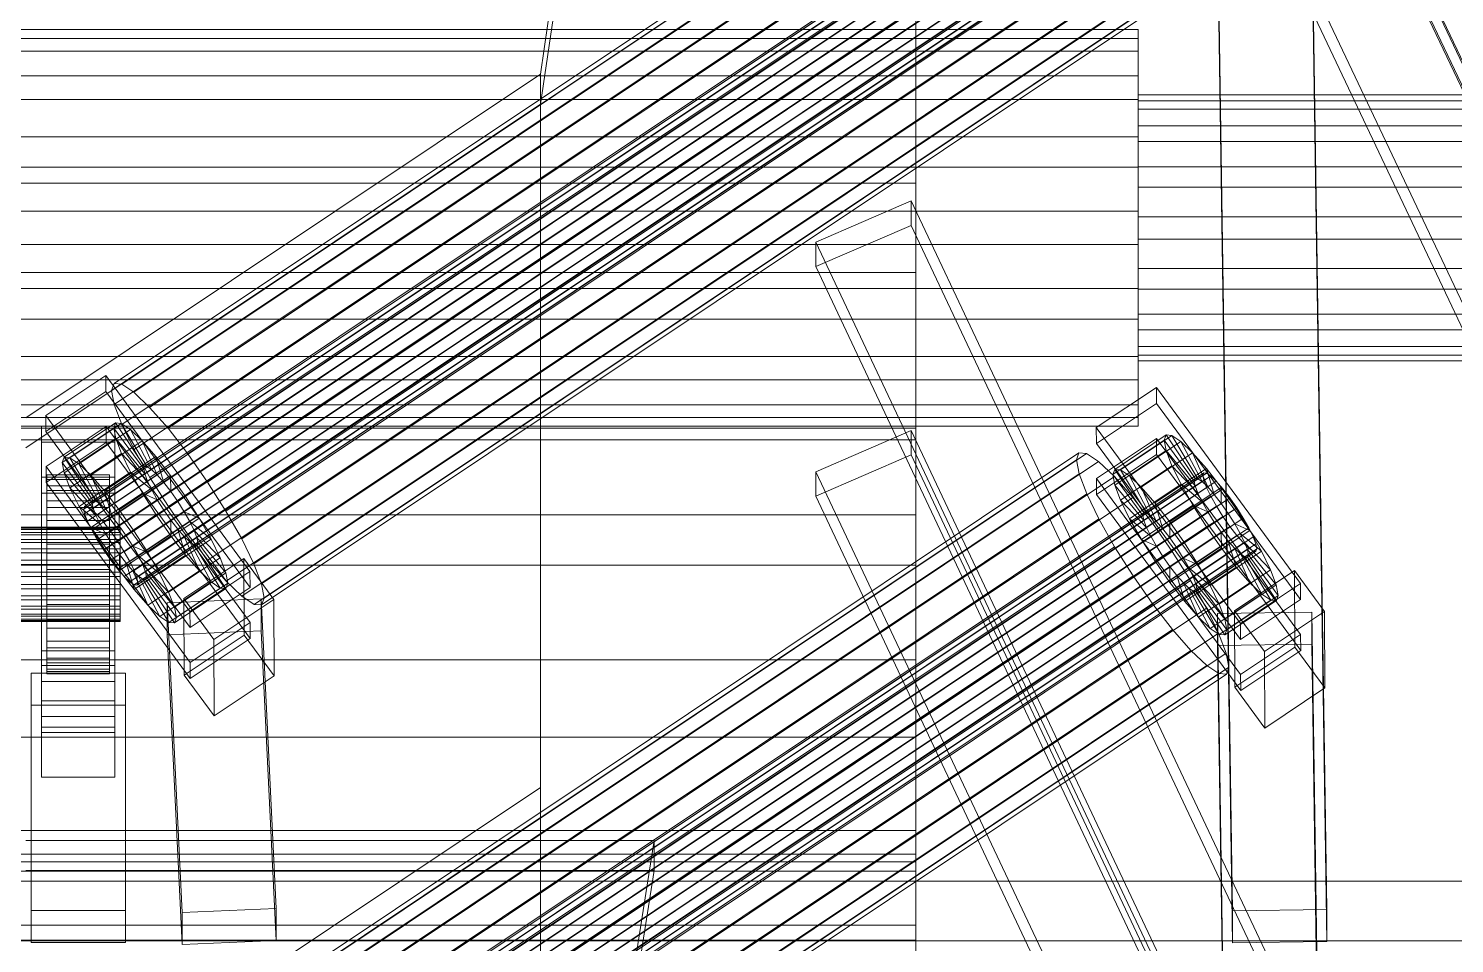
# Model space of a CAD drawing. Header units: millimetres. Extents: x -1970 to 34302, y -65268 to 6837.
# Drawn here: x 130.5 to 402.9, y -32646.6 to -32471.9 of the extents above; entities that cross this region are included whole.
import ezdxf

# ---------------------------------------------------------------- set-up
doc = ezdxf.new("R2010")
doc.units = ezdxf.units.MM
doc.layers.add('frontal_C01', color=7, linetype='Continuous', lineweight=0)
doc.layers.add('frontal_C02', color=7, linetype='Continuous', lineweight=0)

msp = doc.modelspace()

# ---------------------------------------------------------------- linework, layer by layer
at = {"layer": 'frontal_C01'}
for p, q in [((420.886, -32513.357), (280.886, -32218.066)), ((420.886, -32518.227), (280.886, -32222.936)), ((299.114, -32255.881), (439.114, -32551.172)), ((439.114, -32556.042), (299.114, -32260.751)), ((420.886, -32559.014), (280.886, -32263.722)), ((420.886, -32563.884), (280.886, -32268.593)), ((228.298, -32480.607), (250, -32332.673)), ((250, -32338.392), (228.298, -32486.326)), ((146.383, -32541.007), (330.692, -32418.009)), ((146.872, -32539.682), (331.181, -32416.683)), ((148.32, -32539.796), (332.629, -32416.798)), ((150.629, -32541.344), (334.938, -32418.346)), ((141.045, -32563.641), (354.844, -32420.963)), ((141.218, -32563.171), (355.017, -32420.493)), ((141.731, -32563.211), (355.53, -32420.534)), ((142.549, -32563.76), (356.348, -32421.082)), ((146.887, -32543.684), (331.197, -32420.685)), ((153.641, -32544.219), (337.95, -32421.221)), ((141.224, -32564.589), (355.022, -32421.911)), ((141.742, -32565.951), (355.541, -32423.273)), ((143.617, -32564.778), (357.415, -32422.101)), ((144.861, -32566.198), (358.659, -32423.52)), ((142.565, -32567.634), (356.363, -32424.956)), ((359.995, -32425.244), (146.196, -32567.922)), ((148.35, -32547.528), (332.659, -32424.529)), ((157.152, -32548.225), (341.461, -32425.227)), ((143.635, -32569.523), (357.434, -32426.845)), ((144.881, -32571.49), (358.68, -32428.812)), ((147.533, -32569.832), (361.332, -32427.154)), ((148.779, -32571.799), (362.578, -32429.121)), ((150.672, -32552.278), (334.981, -32429.279)), ((146.218, -32573.401), (360.017, -32430.723)), ((149.85, -32573.689), (363.648, -32431.011)), ((345.231, -32430.092), (160.922, -32553.09)), ((147.554, -32575.124), (361.352, -32432.447)), ((148.798, -32576.544), (362.596, -32433.866)), ((149.865, -32577.563), (363.664, -32434.885)), ((150.672, -32575.372), (364.471, -32432.694)), ((151.191, -32576.734), (364.989, -32434.056)), ((153.694, -32557.61), (338.003, -32434.612)), ((150.683, -32578.111), (364.482, -32435.433)), ((151.196, -32578.152), (364.995, -32435.474)), ((151.369, -32577.682), (365.168, -32435.004)), ((164.693, -32558.482), (349.002, -32435.484)), ((157.211, -32563.161), (341.52, -32440.163)), ((168.21, -32564.033), (352.519, -32441.035)), ((160.982, -32568.553), (345.291, -32445.554)), ((171.232, -32569.365), (355.541, -32446.367)), ((360.514, -32640.376), (357.646, -32447.376)), ((375.644, -32447.133), (378.512, -32640.133)), ((164.752, -32573.417), (349.061, -32450.419)), ((173.554, -32574.115), (357.863, -32451.117)), ((360.514, -32646.464), (357.646, -32453.464)), ((378.512, -32646.221), (375.644, -32453.221)), ((168.263, -32577.424), (352.572, -32454.426)), ((175.016, -32577.959), (359.326, -32454.961)), ((300, -32455.157), (300, -32501.4)), ((171.275, -32580.299), (355.584, -32457.301)), ((173.584, -32581.846), (357.893, -32458.848)), ((175.032, -32581.961), (359.341, -32458.963)), ((175.521, -32580.635), (359.83, -32457.637)), ((342.5, -32472.077), (-342.5, -32472.077)), ((300, -32518.488), (300, -32471.662)), ((342.5, -32473.747), (342.5, -32472.077)), ((342.5, -32472.077), (342.5, -32476.171)), ((342.5, -32473.747), (-342.5, -32473.747)), ((342.5, -32480.929), (342.5, -32473.747)), ((342.5, -32476.171), (-342.5, -32476.171)), ((342.5, -32476.171), (342.5, -32485.407)), ((342.5, -32480.929), (-342.5, -32480.929)), ((228.298, -32480.607), (130, -32546.206)), ((228.298, -32616.845), (228.298, -32480.607)), ((228.298, -32480.607), (228.298, -32486.326)), ((342.5, -32492.528), (342.5, -32480.929)), ((342.5, -32485.407), (-342.5, -32485.407)), ((130, -32551.925), (228.298, -32486.326)), ((228.298, -32486.326), (228.298, -32622.564)), ((342.5, -32487.28), (342.5, -32484.533)), ((342.5, -32484.533), (342.5, -32485.654)), ((450.5, -32484.533), (342.5, -32484.533)), ((342.5, -32485.407), (342.5, -32498.378)), ((342.5, -32485.654), (342.5, -32490.474)), ((450.5, -32485.654), (342.5, -32485.654)), ((342.5, -32493.478), (342.5, -32487.28)), ((450.5, -32487.28), (342.5, -32487.28)), ((342.5, -32490.474), (342.5, -32498.257)), ((450.5, -32490.474), (342.5, -32490.474)), ((342.5, -32492.528), (-342.5, -32492.528)), ((342.5, -32506.778), (342.5, -32492.528)), ((342.5, -32502.183), (342.5, -32493.478)), ((450.5, -32493.478), (342.5, -32493.478)), ((-342.5, -32498.378), (342.5, -32498.378)), ((342.5, -32498.257), (342.5, -32507.82)), ((450.5, -32498.257), (342.5, -32498.257)), ((342.5, -32498.378), (342.5, -32513.11)), ((300, -32501.4), (-300, -32501.4)), ((300, -32501.4), (300, -32548.226)), ((342.5, -32512.069), (342.5, -32502.183)), ((342.5, -32502.183), (450.5, -32502.183)), ((342.5, -32506.778), (-342.5, -32506.778)), ((342.5, -32521.511), (342.5, -32506.778)), ((342.5, -32507.82), (342.5, -32517.706)), ((450.5, -32507.82), (342.5, -32507.82)), ((342.5, -32513.11), (-342.5, -32513.11)), ((342.5, -32521.632), (342.5, -32512.069)), ((450.5, -32512.069), (342.5, -32512.069)), ((342.5, -32513.11), (342.5, -32527.361)), ((300, -32518.488), (-300, -32518.488)), ((300, -32564.732), (300, -32518.488)), ((342.5, -32517.706), (342.5, -32526.411)), ((450.5, -32517.706), (342.5, -32517.706)), ((342.5, -32521.511), (-342.5, -32521.511)), ((342.5, -32534.482), (342.5, -32521.511)), ((342.5, -32529.415), (342.5, -32521.632)), ((450.5, -32521.632), (342.5, -32521.632)), ((342.5, -32527.361), (-342.5, -32527.361)), ((342.5, -32526.411), (342.5, -32532.608)), ((450.5, -32526.411), (342.5, -32526.411)), ((342.5, -32527.361), (342.5, -32538.96)), ((342.5, -32534.234), (342.5, -32529.415)), ((450.5, -32529.415), (342.5, -32529.415)), ((342.5, -32532.608), (342.5, -32535.356)), ((450.5, -32532.608), (342.5, -32532.608)), ((342.5, -32534.482), (-342.5, -32534.482)), ((342.5, -32535.356), (342.5, -32534.234)), ((450.5, -32534.234), (342.5, -32534.234)), ((342.5, -32543.718), (342.5, -32534.482)), ((450.5, -32535.356), (342.5, -32535.356)), ((133.809, -32545.781), (145.277, -32538.128)), ((145.277, -32538.128), (145.289, -32541.171)), ((145.277, -32538.128), (172.809, -32575.571)), ((342.5, -32538.96), (-342.5, -32538.96)), ((146.383, -32541.007), (146.872, -32539.682)), ((146.887, -32543.684), (146.383, -32541.007)), ((146.872, -32539.682), (148.32, -32539.796)), ((148.32, -32539.796), (150.629, -32541.344)), ((334.501, -32548.088), (345.969, -32540.434)), ((342.5, -32538.96), (342.5, -32546.141)), ((345.969, -32540.434), (345.981, -32543.478)), ((345.969, -32540.434), (373.501, -32577.878)), ((342.5, -32543.718), (-342.5, -32543.718)), ((145.289, -32541.171), (133.821, -32548.825)), ((172.821, -32578.615), (145.289, -32541.171)), ((148.35, -32547.528), (146.887, -32543.684)), ((150.629, -32541.344), (153.641, -32544.219)), ((345.981, -32543.478), (334.513, -32551.131)), ((342.5, -32547.812), (342.5, -32543.718)), ((373.513, -32580.922), (345.981, -32543.478)), ((342.5, -32546.141), (-342.5, -32546.141)), ((133.821, -32548.825), (133.809, -32545.781)), ((161.341, -32583.225), (133.809, -32545.781)), ((153.641, -32544.219), (157.152, -32548.225)), ((342.5, -32546.141), (342.5, -32547.812)), ((342.5, -32547.812), (-342.5, -32547.812)), ((300, -32548.226), (-300, -32548.226)), ((133, -32550.863), (133, -32547.819)), ((133, -32547.819), (147, -32547.819)), ((133, -32593.541), (133, -32547.819)), ((133.821, -32548.825), (161.353, -32586.268)), ((133.847, -32555.521), (145.315, -32547.868)), ((136.948, -32554.746), (146.777, -32548.187)), ((137.313, -32553.755), (147.143, -32547.195)), ((138.396, -32553.841), (148.226, -32547.281)), ((140.123, -32554.998), (149.953, -32548.438)), ((145.315, -32547.868), (145.327, -32550.911)), ((145.315, -32547.868), (172.847, -32585.311)), ((147.143, -32547.195), (146.777, -32548.187)), ((146.777, -32548.187), (152.513, -32555.987)), ((146.777, -32548.187), (147.155, -32550.188)), ((147, -32547.819), (147, -32550.863)), ((147, -32547.819), (147, -32593.541)), ((148.226, -32547.281), (147.143, -32547.195)), ((147.143, -32547.195), (152.686, -32555.518)), ((149.953, -32548.438), (148.226, -32547.281)), ((148.226, -32547.281), (153.199, -32555.558)), ((150.672, -32552.278), (148.35, -32547.528)), ((152.207, -32550.589), (149.953, -32548.438)), ((149.953, -32548.438), (154.017, -32556.107)), ((157.152, -32548.225), (160.922, -32553.09)), ((300, -32548.226), (300, -32592.444)), ((334.513, -32551.131), (334.501, -32548.088)), ((362.033, -32585.531), (334.501, -32548.088)), ((147, -32550.863), (133, -32550.863)), ((133, -32550.863), (133, -32596.585)), ((145.327, -32550.911), (133.859, -32558.565)), ((137.325, -32556.748), (147.155, -32550.188)), ((142.377, -32557.149), (152.207, -32550.589)), ((172.859, -32588.355), (145.327, -32550.911)), ((147, -32596.585), (147, -32550.863)), ((147.155, -32550.188), (152.692, -32556.936)), ((147.155, -32550.188), (148.249, -32553.064)), ((154.833, -32553.586), (152.207, -32550.589)), ((152.207, -32550.589), (155.085, -32557.125)), ((334.513, -32551.131), (362.045, -32588.575)), ((334.539, -32557.828), (346.008, -32550.175)), ((337.64, -32557.053), (347.47, -32550.493)), ((338.005, -32556.062), (347.835, -32549.502)), ((339.088, -32556.147), (348.918, -32549.587)), ((340.816, -32557.305), (350.645, -32550.745)), ((346.008, -32550.175), (346.02, -32553.218)), ((346.008, -32550.175), (373.539, -32587.618)), ((347.835, -32549.502), (347.47, -32550.493)), ((347.47, -32550.493), (353.205, -32558.294)), ((347.47, -32550.493), (347.847, -32552.495)), ((348.918, -32549.587), (347.835, -32549.502)), ((347.835, -32549.502), (353.378, -32557.824)), ((350.645, -32550.745), (348.918, -32549.587)), ((348.918, -32549.587), (353.892, -32557.865)), ((352.899, -32552.896), (350.645, -32550.745)), ((350.645, -32550.745), (354.71, -32558.413)), ((136.948, -32554.746), (137.313, -32553.755)), ((142.683, -32562.547), (136.948, -32554.746)), ((137.325, -32556.748), (136.948, -32554.746)), ((142.856, -32562.077), (137.313, -32553.755)), ((137.313, -32553.755), (138.396, -32553.841)), ((143.369, -32562.118), (138.396, -32553.841)), ((138.396, -32553.841), (140.123, -32554.998)), ((138.419, -32559.624), (148.249, -32553.064)), ((145.003, -32560.146), (154.833, -32553.586)), ((146.383, -32677.246), (330.692, -32554.247)), ((146.872, -32675.92), (331.181, -32552.922)), ((148.249, -32553.064), (153.21, -32558.298)), ((148.249, -32553.064), (149.985, -32556.617)), ((148.32, -32676.035), (332.629, -32553.036)), ((150.629, -32677.582), (334.938, -32554.584)), ((153.694, -32557.61), (150.672, -32552.278)), ((157.653, -32557.225), (154.833, -32553.586)), ((154.833, -32553.586), (156.329, -32558.545)), ((160.922, -32553.09), (164.693, -32558.482)), ((331.181, -32552.922), (330.692, -32554.247)), ((330.692, -32554.247), (331.197, -32556.924)), ((332.629, -32553.036), (331.181, -32552.922)), ((334.938, -32554.584), (332.629, -32553.036)), ((346.02, -32553.218), (334.551, -32560.872)), ((337.95, -32557.459), (334.938, -32554.584)), ((338.017, -32559.055), (347.847, -32552.495)), ((343.069, -32559.456), (352.899, -32552.896)), ((373.551, -32590.662), (346.02, -32553.218)), ((347.847, -32552.495), (353.384, -32559.242)), ((347.847, -32552.495), (348.941, -32555.371)), ((355.525, -32555.893), (352.899, -32552.896)), ((352.899, -32552.896), (355.777, -32559.432)), ((133.859, -32558.565), (133.847, -32555.521)), ((161.379, -32592.965), (133.847, -32555.521)), ((134, -32567.13), (134, -32557.141)), ((134, -32557.141), (134, -32557.554)), ((134, -32557.141), (146, -32557.141)), ((134, -32558.021), (134, -32557.141)), ((142.862, -32563.495), (137.325, -32556.748)), ((138.419, -32559.624), (137.325, -32556.748)), ((144.188, -32562.666), (140.123, -32554.998)), ((140.123, -32554.998), (142.377, -32557.149)), ((140.156, -32563.177), (149.985, -32556.617)), ((141.045, -32699.879), (354.844, -32557.201)), ((141.218, -32699.409), (355.017, -32556.731)), ((141.731, -32699.45), (355.53, -32556.772)), ((145.255, -32563.685), (142.377, -32557.149)), ((142.377, -32557.149), (145.003, -32560.146)), ((142.549, -32699.998), (356.348, -32557.32)), ((152.513, -32555.987), (142.683, -32562.547)), ((152.686, -32555.518), (142.856, -32562.077)), ((152.692, -32556.936), (142.862, -32563.495)), ((153.199, -32555.558), (143.369, -32562.118)), ((154.017, -32556.107), (144.188, -32562.666)), ((155.085, -32557.125), (145.255, -32563.685)), ((146, -32557.554), (146, -32557.141)), ((146, -32557.141), (146, -32567.13)), ((146, -32557.141), (146, -32558.021)), ((146.887, -32679.922), (331.197, -32556.924)), ((157.653, -32557.225), (147.823, -32563.785)), ((149.985, -32556.617), (154.033, -32559.981)), ((149.985, -32556.617), (152.246, -32560.606)), ((152.513, -32555.987), (152.686, -32555.518)), ((152.692, -32556.936), (152.513, -32555.987)), ((152.686, -32555.518), (153.199, -32555.558)), ((153.21, -32558.298), (152.692, -32556.936)), ((153.199, -32555.558), (154.017, -32556.107)), ((153.641, -32680.457), (337.95, -32557.459)), ((154.017, -32556.107), (155.085, -32557.125)), ((155.085, -32557.125), (156.329, -32558.545)), ((157.665, -32560.269), (157.653, -32557.225)), ((160.474, -32561.258), (157.653, -32557.225)), ((331.197, -32556.924), (332.659, -32560.768)), ((337.64, -32557.053), (338.005, -32556.062)), ((343.376, -32564.854), (337.64, -32557.053)), ((338.017, -32559.055), (337.64, -32557.053)), ((341.461, -32561.465), (337.95, -32557.459)), ((343.549, -32564.384), (338.005, -32556.062)), ((338.005, -32556.062), (339.088, -32556.147)), ((344.062, -32564.425), (339.088, -32556.147)), ((339.088, -32556.147), (340.816, -32557.305)), ((339.111, -32561.931), (348.941, -32555.371)), ((344.88, -32564.973), (340.816, -32557.305)), ((340.816, -32557.305), (343.069, -32559.456)), ((345.695, -32562.453), (355.525, -32555.893)), ((348.941, -32555.371), (353.902, -32560.604)), ((348.941, -32555.371), (350.678, -32558.924)), ((355.017, -32556.731), (354.844, -32557.201)), ((354.844, -32557.201), (355.022, -32558.149)), ((355.53, -32556.772), (355.017, -32556.731)), ((358.345, -32559.532), (355.525, -32555.893)), ((355.525, -32555.893), (357.021, -32560.852)), ((356.348, -32557.32), (355.53, -32556.772)), ((357.415, -32558.339), (356.348, -32557.32)), ((133, -32560.603), (133, -32557.559)), ((133, -32557.559), (147, -32557.559)), ((133, -32603.281), (133, -32557.559)), ((133.859, -32558.565), (161.391, -32596.008)), ((134, -32567.325), (134, -32557.554)), ((134, -32557.554), (134, -32559.233)), ((134, -32557.554), (146, -32557.554)), ((134, -32567.546), (134, -32558.021)), ((134, -32558.021), (146, -32558.021)), ((134, -32560.134), (134, -32558.021)), ((134, -32568.12), (134, -32559.233)), ((134, -32559.233), (134, -32562.062)), ((134, -32559.233), (146, -32559.233)), ((134, -32568.548), (134, -32560.134)), ((134, -32560.134), (146, -32560.134)), ((134, -32563.337), (134, -32560.134)), ((143.38, -32564.857), (138.419, -32559.624)), ((140.156, -32563.177), (138.419, -32559.624)), ((141.224, -32700.827), (355.022, -32558.149)), ((141.742, -32702.189), (355.541, -32559.511)), ((153.21, -32558.298), (143.38, -32564.857)), ((143.617, -32701.017), (357.415, -32558.339)), ((154.033, -32559.981), (144.203, -32566.541)), ((144.861, -32702.436), (358.659, -32559.758)), ((146.499, -32565.105), (145.003, -32560.146)), ((145.003, -32560.146), (147.823, -32563.785)), ((146, -32559.233), (146, -32557.554)), ((146, -32557.554), (146, -32567.325)), ((146, -32558.021), (146, -32567.546)), ((146, -32558.021), (146, -32560.134)), ((146, -32562.062), (146, -32559.233)), ((146, -32559.233), (146, -32568.12)), ((146, -32560.134), (146, -32568.548)), ((146, -32560.134), (146, -32563.337)), ((156.329, -32558.545), (146.499, -32565.105)), ((147, -32557.559), (147, -32560.603)), ((147, -32557.559), (147, -32603.281)), ((154.033, -32559.981), (153.21, -32558.298)), ((157.211, -32563.161), (153.694, -32557.61)), ((155.103, -32561.87), (154.033, -32559.981)), ((156.329, -32558.545), (157.665, -32560.269)), ((164.693, -32558.482), (168.21, -32564.033)), ((334.551, -32560.872), (334.539, -32557.828)), ((362.071, -32595.271), (334.539, -32557.828)), ((343.554, -32565.802), (338.017, -32559.055)), ((339.111, -32561.931), (338.017, -32559.055)), ((340.848, -32565.484), (350.678, -32558.924)), ((345.947, -32565.992), (343.069, -32559.456)), ((343.069, -32559.456), (345.695, -32562.453)), ((353.205, -32558.294), (343.376, -32564.854)), ((353.378, -32557.824), (343.549, -32564.384)), ((353.384, -32559.242), (343.554, -32565.802)), ((353.892, -32557.865), (344.062, -32564.425)), ((354.71, -32558.413), (344.88, -32564.973)), ((355.777, -32559.432), (345.947, -32565.992)), ((358.345, -32559.532), (348.515, -32566.092)), ((350.678, -32558.924), (354.725, -32562.287)), ((350.678, -32558.924), (352.938, -32562.912)), ((353.205, -32558.294), (353.378, -32557.824)), ((353.384, -32559.242), (353.205, -32558.294)), ((353.378, -32557.824), (353.892, -32557.865)), ((353.902, -32560.604), (353.384, -32559.242)), ((353.892, -32557.865), (354.71, -32558.413)), ((354.71, -32558.413), (355.777, -32559.432)), ((355.022, -32558.149), (355.541, -32559.511)), ((355.541, -32559.511), (356.363, -32561.194)), ((355.777, -32559.432), (357.021, -32560.852)), ((358.659, -32559.758), (357.415, -32558.339)), ((358.357, -32562.575), (358.345, -32559.532)), ((361.166, -32563.565), (358.345, -32559.532)), ((359.995, -32561.482), (358.659, -32559.758)), ((147, -32560.603), (133, -32560.603)), ((133, -32560.603), (133, -32606.325)), ((134, -32569.461), (134, -32562.062)), ((134, -32562.062), (134, -32565.849)), ((134, -32562.062), (146, -32562.062)), ((142.416, -32567.166), (152.246, -32560.606)), ((142.565, -32703.872), (356.363, -32561.194)), ((142.856, -32562.077), (142.683, -32562.547)), ((142.683, -32562.547), (142.862, -32563.495)), ((143.369, -32562.118), (142.856, -32562.077)), ((144.188, -32562.666), (143.369, -32562.118)), ((145.255, -32563.685), (144.188, -32562.666)), ((155.103, -32561.87), (145.274, -32568.43)), ((146, -32565.849), (146, -32562.062)), ((146, -32562.062), (146, -32569.461)), ((359.995, -32561.482), (146.196, -32704.16)), ((147, -32606.325), (147, -32560.603)), ((147.835, -32566.829), (157.665, -32560.269)), ((148.35, -32683.766), (332.659, -32560.768)), ((159.001, -32562.179), (149.171, -32568.739)), ((150.644, -32567.818), (160.474, -32561.258)), ((152.246, -32560.606), (155.103, -32561.87)), ((152.246, -32560.606), (154.877, -32564.758)), ((156.35, -32563.837), (155.103, -32561.87)), ((157.152, -32684.464), (341.461, -32561.465)), ((157.665, -32560.269), (159.001, -32562.179)), ((160.474, -32561.258), (159.001, -32562.179)), ((159.001, -32562.179), (160.247, -32564.146)), ((163.105, -32565.41), (160.474, -32561.258)), ((332.659, -32560.768), (334.981, -32565.518)), ((334.551, -32560.872), (362.083, -32598.315)), ((344.073, -32567.164), (339.111, -32561.931)), ((340.848, -32565.484), (339.111, -32561.931)), ((345.231, -32566.33), (341.461, -32561.465)), ((343.108, -32569.472), (352.938, -32562.912)), ((353.902, -32560.604), (344.073, -32567.164)), ((354.725, -32562.287), (344.895, -32568.847)), ((347.191, -32567.412), (345.695, -32562.453)), ((345.695, -32562.453), (348.515, -32566.092)), ((357.021, -32560.852), (347.191, -32567.412)), ((348.527, -32569.135), (358.357, -32562.575)), ((352.938, -32562.912), (355.796, -32564.177)), ((352.938, -32562.912), (355.569, -32567.065)), ((354.725, -32562.287), (353.902, -32560.604)), ((355.796, -32564.177), (354.725, -32562.287)), ((356.363, -32561.194), (357.434, -32563.084)), ((357.021, -32560.852), (358.357, -32562.575)), ((358.357, -32562.575), (359.693, -32564.486)), ((361.332, -32563.393), (359.995, -32561.482)), ((300, -32564.732), (-300, -32564.732)), ((134, -32570.065), (134, -32563.337)), ((134, -32563.337), (146, -32563.337)), ((134, -32567.411), (134, -32563.337)), ((144.203, -32566.541), (140.156, -32563.177)), ((142.416, -32567.166), (140.156, -32563.177)), ((141.045, -32563.641), (141.218, -32563.171)), ((141.224, -32564.589), (141.045, -32563.641)), ((141.218, -32563.171), (141.731, -32563.211)), ((141.742, -32565.951), (141.224, -32564.589)), ((141.731, -32563.211), (142.549, -32563.76)), ((142.549, -32563.76), (143.617, -32564.778)), ((142.862, -32563.495), (143.38, -32564.857)), ((143.38, -32564.857), (144.203, -32566.541)), ((143.617, -32564.778), (144.861, -32566.198)), ((143.635, -32705.761), (357.434, -32563.084)), ((144.881, -32707.728), (358.68, -32565.05)), ((145.047, -32571.318), (154.877, -32564.758)), ((146.499, -32565.105), (145.255, -32563.685)), ((146, -32563.337), (146, -32570.065)), ((146, -32563.337), (146, -32567.411)), ((147.835, -32566.829), (146.499, -32565.105)), ((156.35, -32563.837), (146.52, -32570.397)), ((147.533, -32706.07), (361.332, -32563.393)), ((147.823, -32563.785), (147.835, -32566.829)), ((147.823, -32563.785), (150.644, -32567.818)), ((148.779, -32708.037), (362.578, -32565.359)), ((160.247, -32564.146), (150.417, -32570.706)), ((150.672, -32688.516), (334.981, -32565.518)), ((153.275, -32571.97), (163.105, -32565.41)), ((154.877, -32564.758), (156.35, -32563.837)), ((154.877, -32564.758), (157.698, -32568.791)), ((157.686, -32565.747), (156.35, -32563.837)), ((160.982, -32568.553), (157.211, -32563.161)), ((163.105, -32565.41), (160.247, -32564.146)), ((160.247, -32564.146), (161.318, -32566.035)), ((165.365, -32569.399), (163.105, -32565.41)), ((168.21, -32564.033), (171.232, -32569.365)), ((300, -32607.242), (300, -32564.732)), ((334.981, -32565.518), (338.003, -32570.85)), ((344.895, -32568.847), (340.848, -32565.484)), ((343.108, -32569.472), (340.848, -32565.484)), ((343.549, -32564.384), (343.376, -32564.854)), ((343.376, -32564.854), (343.554, -32565.802)), ((344.062, -32564.425), (343.549, -32564.384)), ((344.88, -32564.973), (344.062, -32564.425)), ((345.947, -32565.992), (344.88, -32564.973)), ((355.796, -32564.177), (345.966, -32570.737)), ((359.693, -32564.486), (349.863, -32571.046)), ((351.336, -32570.125), (361.166, -32563.565)), ((357.042, -32566.144), (355.796, -32564.177)), ((357.434, -32563.084), (358.68, -32565.05)), ((358.68, -32565.05), (360.017, -32566.961)), ((361.166, -32563.565), (359.693, -32564.486)), ((359.693, -32564.486), (360.939, -32566.453)), ((363.797, -32567.717), (361.166, -32563.565)), ((362.578, -32565.359), (361.332, -32563.393)), ((363.648, -32567.249), (362.578, -32565.359)), ((-148, -32567.13), (148, -32567.13)), ((-148, -32567.325), (148, -32567.325)), ((-148, -32567.546), (148, -32567.546)), ((-148, -32568.12), (148, -32568.12)), ((134, -32571.254), (134, -32565.849)), ((134, -32565.849), (134, -32570.336)), ((134, -32565.849), (146, -32565.849)), ((134, -32567.325), (134, -32567.13)), ((146, -32567.13), (134, -32567.13)), ((134, -32567.13), (134, -32567.546)), ((134, -32568.12), (134, -32567.325)), ((146, -32567.325), (134, -32567.325)), ((134, -32571.994), (134, -32567.411)), ((134, -32567.411), (146, -32567.411)), ((134, -32572.078), (134, -32567.411)), ((146, -32567.546), (134, -32567.546)), ((134, -32567.546), (134, -32568.548)), ((134, -32569.461), (134, -32568.12)), ((146, -32568.12), (134, -32568.12)), ((142.565, -32567.634), (141.742, -32565.951)), ((145.274, -32568.43), (142.416, -32567.166)), ((145.047, -32571.318), (142.416, -32567.166)), ((143.635, -32569.523), (142.565, -32567.634)), ((144.203, -32566.541), (145.274, -32568.43)), ((144.861, -32566.198), (146.196, -32567.922)), ((146, -32570.336), (146, -32565.849)), ((146, -32565.849), (146, -32571.254)), ((146, -32567.13), (146, -32567.325)), ((146, -32567.546), (146, -32567.13)), ((146, -32567.325), (146, -32568.12)), ((146, -32567.411), (146, -32571.994)), ((146, -32567.411), (146, -32572.078)), ((146, -32568.548), (146, -32567.546)), ((146, -32568.12), (146, -32569.461)), ((146.196, -32567.922), (147.533, -32569.832)), ((146.218, -32709.639), (360.017, -32566.961)), ((149.171, -32568.739), (147.835, -32566.829)), ((157.686, -32565.747), (147.856, -32572.307)), ((148, -32567.325), (148, -32567.13)), ((148, -32567.13), (148, -32567.546)), ((148, -32568.12), (148, -32567.325)), ((148, -32567.546), (148, -32568.548)), ((148, -32569.461), (148, -32568.12)), ((149.171, -32568.739), (150.644, -32567.818)), ((159.022, -32567.471), (149.192, -32574.031)), ((149.85, -32709.927), (363.648, -32567.249)), ((150.644, -32567.818), (153.275, -32571.97)), ((161.318, -32566.035), (151.488, -32572.595)), ((162.14, -32567.718), (152.311, -32574.278)), ((157.698, -32568.791), (157.686, -32565.747)), ((159.022, -32567.471), (157.686, -32565.747)), ((160.518, -32572.43), (159.022, -32567.471)), ((160.266, -32568.891), (159.022, -32567.471)), ((345.231, -32566.33), (160.922, -32689.328)), ((165.365, -32569.399), (161.318, -32566.035)), ((161.318, -32566.035), (162.14, -32567.718)), ((167.102, -32572.952), (162.14, -32567.718)), ((162.14, -32567.718), (162.659, -32569.08)), ((343.554, -32565.802), (344.073, -32567.164)), ((344.073, -32567.164), (344.895, -32568.847)), ((349.002, -32571.722), (345.231, -32566.33)), ((345.739, -32573.625), (355.569, -32567.065)), ((347.191, -32567.412), (345.947, -32565.992)), ((348.527, -32569.135), (347.191, -32567.412)), ((357.042, -32566.144), (347.212, -32572.704)), ((348.515, -32566.092), (348.527, -32569.135)), ((348.515, -32566.092), (351.336, -32570.125)), ((358.378, -32568.054), (348.548, -32574.614)), ((360.939, -32566.453), (351.109, -32573.013)), ((362.01, -32568.342), (352.18, -32574.902)), ((353.967, -32574.277), (363.797, -32567.717)), ((355.569, -32567.065), (357.042, -32566.144)), ((355.569, -32567.065), (358.39, -32571.098)), ((358.378, -32568.054), (357.042, -32566.144)), ((358.39, -32571.098), (358.378, -32568.054)), ((359.714, -32569.778), (358.378, -32568.054)), ((360.017, -32566.961), (361.352, -32568.685)), ((363.797, -32567.717), (360.939, -32566.453)), ((360.939, -32566.453), (362.01, -32568.342)), ((366.057, -32571.706), (362.01, -32568.342)), ((362.01, -32568.342), (362.833, -32570.025)), ((364.471, -32568.932), (363.648, -32567.249)), ((366.057, -32571.706), (363.797, -32567.717)), ((-148, -32568.548), (148, -32568.548)), ((-148, -32569.461), (148, -32569.461)), ((-148, -32570.065), (148, -32570.065)), ((146, -32568.548), (134, -32568.548)), ((134, -32568.548), (134, -32570.065)), ((134, -32571.254), (134, -32569.461)), ((146, -32569.461), (134, -32569.461)), ((146, -32570.065), (134, -32570.065)), ((134, -32570.065), (134, -32571.994)), ((134, -32570.336), (134, -32573.38)), ((146, -32570.336), (134, -32570.336)), ((134, -32570.336), (134, -32575.218)), ((144.881, -32571.49), (143.635, -32569.523)), ((146.52, -32570.397), (145.047, -32571.318)), ((145.274, -32568.43), (146.52, -32570.397)), ((146, -32570.065), (146, -32568.548)), ((146, -32569.461), (146, -32571.254)), ((146, -32571.994), (146, -32570.065)), ((146, -32573.38), (146, -32570.336)), ((146, -32575.218), (146, -32570.336)), ((146.52, -32570.397), (147.856, -32572.307)), ((147.533, -32569.832), (148.779, -32571.799)), ((147.554, -32711.362), (361.352, -32568.685)), ((147.868, -32575.351), (157.698, -32568.791)), ((148, -32568.548), (148, -32570.065)), ((148, -32571.254), (148, -32569.461)), ((148, -32570.065), (148, -32571.994)), ((148.798, -32712.782), (362.596, -32570.104)), ((150.417, -32570.706), (149.171, -32568.739)), ((149.865, -32713.801), (363.664, -32571.123)), ((151.488, -32572.595), (150.417, -32570.706)), ((150.417, -32570.706), (153.275, -32571.97)), ((160.266, -32568.891), (150.436, -32575.451)), ((150.672, -32711.61), (364.471, -32568.932)), ((151.191, -32712.972), (364.989, -32570.294)), ((161.333, -32569.909), (151.503, -32576.469)), ((162.151, -32570.458), (152.321, -32577.018)), ((162.659, -32569.08), (152.829, -32575.64)), ((162.664, -32570.498), (152.835, -32577.058)), ((162.837, -32570.029), (153.008, -32576.589)), ((153.694, -32693.848), (338.003, -32570.85)), ((155.535, -32575.959), (165.365, -32569.399)), ((157.698, -32568.791), (160.518, -32572.43)), ((163.144, -32575.427), (160.266, -32568.891)), ((161.333, -32569.909), (160.266, -32568.891)), ((164.752, -32573.417), (160.982, -32568.553)), ((165.397, -32577.578), (161.333, -32569.909)), ((162.151, -32570.458), (161.333, -32569.909)), ((167.125, -32578.735), (162.151, -32570.458)), ((162.664, -32570.498), (162.151, -32570.458)), ((168.196, -32575.828), (162.659, -32569.08)), ((162.659, -32569.08), (162.837, -32570.029)), ((162.837, -32570.029), (162.664, -32570.498)), ((168.208, -32578.821), (162.664, -32570.498)), ((168.573, -32577.829), (162.837, -32570.029)), ((167.102, -32572.952), (165.365, -32569.399)), ((171.232, -32569.365), (173.554, -32574.115)), ((338.003, -32570.85), (341.52, -32576.401)), ((345.966, -32570.737), (343.108, -32569.472)), ((345.739, -32573.625), (343.108, -32569.472)), ((344.895, -32568.847), (345.966, -32570.737)), ((345.966, -32570.737), (347.212, -32572.704)), ((349.863, -32571.046), (348.527, -32569.135)), ((348.56, -32577.658), (358.39, -32571.098)), ((349.863, -32571.046), (351.336, -32570.125)), ((351.109, -32573.013), (349.863, -32571.046)), ((359.714, -32569.778), (349.884, -32576.338)), ((351.336, -32570.125), (353.967, -32574.277)), ((362.833, -32570.025), (353.003, -32576.585)), ((358.39, -32571.098), (361.21, -32574.737)), ((361.21, -32574.737), (359.714, -32569.778)), ((360.958, -32571.198), (359.714, -32569.778)), ((361.352, -32568.685), (362.596, -32570.104)), ((362.596, -32570.104), (363.664, -32571.123)), ((367.794, -32575.259), (362.833, -32570.025)), ((362.833, -32570.025), (363.351, -32571.387)), ((363.664, -32571.123), (364.482, -32571.671)), ((364.989, -32570.294), (364.471, -32568.932)), ((365.168, -32571.242), (364.989, -32570.294)), ((-148, -32571.254), (148, -32571.254)), ((-148, -32571.994), (148, -32571.994)), ((148, -32573.38), (-148, -32573.38)), ((134, -32573.38), (134, -32571.254)), ((146, -32571.254), (134, -32571.254)), ((146, -32571.994), (134, -32571.994)), ((134, -32571.994), (134, -32574.205)), ((134, -32574.205), (134, -32572.078)), ((134, -32572.078), (146, -32572.078)), ((134, -32577.021), (134, -32572.078)), ((134, -32573.38), (146, -32573.38)), ((134, -32575.692), (134, -32573.38)), ((146.218, -32573.401), (144.881, -32571.49)), ((147.868, -32575.351), (145.047, -32571.318)), ((146, -32571.254), (146, -32573.38)), ((146, -32574.205), (146, -32571.994)), ((146, -32572.078), (146, -32574.205)), ((146, -32572.078), (146, -32577.021)), ((146, -32573.38), (146, -32575.692)), ((147.554, -32575.124), (146.218, -32573.401)), ((147.856, -32572.307), (147.868, -32575.351)), ((147.856, -32572.307), (149.192, -32574.031)), ((148, -32573.38), (148, -32571.254)), ((148, -32571.994), (148, -32574.205)), ((148, -32575.692), (148, -32573.38)), ((148.779, -32571.799), (149.85, -32573.689)), ((149.85, -32573.689), (150.672, -32575.372)), ((150.683, -32714.349), (364.482, -32571.671)), ((150.688, -32578.99), (160.518, -32572.43)), ((151.196, -32714.39), (364.995, -32571.712)), ((151.369, -32713.92), (365.168, -32571.242)), ((152.311, -32574.278), (151.488, -32572.595)), ((151.488, -32572.595), (155.535, -32575.959)), ((153.275, -32571.97), (155.535, -32575.959)), ((157.272, -32579.512), (167.102, -32572.952)), ((160.19, -32580.751), (171.658, -32573.098)), ((160.518, -32572.43), (163.144, -32575.427)), ((164.693, -32694.72), (349.002, -32571.722)), ((168.263, -32577.424), (164.752, -32573.417)), ((168.196, -32575.828), (167.102, -32572.952)), ((171.658, -32573.098), (171.715, -32587.708)), ((171.658, -32573.098), (177.394, -32580.899)), ((347.212, -32572.704), (345.739, -32573.625)), ((348.56, -32577.658), (345.739, -32573.625)), ((347.212, -32572.704), (348.548, -32574.614)), ((352.519, -32577.273), (349.002, -32571.722)), ((352.18, -32574.902), (351.109, -32573.013)), ((351.109, -32573.013), (353.967, -32574.277)), ((360.958, -32571.198), (351.128, -32577.757)), ((362.025, -32572.216), (352.196, -32578.776)), ((362.843, -32572.765), (353.014, -32579.325)), ((363.351, -32571.387), (353.521, -32577.947)), ((363.357, -32572.805), (353.527, -32579.365)), ((363.53, -32572.336), (353.7, -32578.895)), ((356.228, -32578.266), (366.057, -32571.706)), ((363.836, -32577.734), (360.958, -32571.198)), ((362.025, -32572.216), (360.958, -32571.198)), ((366.09, -32579.884), (362.025, -32572.216)), ((362.843, -32572.765), (362.025, -32572.216)), ((367.817, -32581.042), (362.843, -32572.765)), ((363.357, -32572.805), (362.843, -32572.765)), ((368.888, -32578.134), (363.351, -32571.387)), ((363.351, -32571.387), (363.53, -32572.336)), ((363.53, -32572.336), (363.357, -32572.805)), ((368.9, -32581.128), (363.357, -32572.805)), ((369.265, -32580.136), (363.53, -32572.336)), ((364.482, -32571.671), (364.995, -32571.712)), ((364.995, -32571.712), (365.168, -32571.242)), ((367.794, -32575.259), (366.057, -32571.706)), ((-148, -32574.205), (148, -32574.205)), ((-148, -32575.692), (148, -32575.692)), ((-148, -32576.547), (148, -32576.547)), ((146, -32574.205), (134, -32574.205)), ((134, -32574.205), (134, -32576.547)), ((134, -32575.692), (134, -32575.218)), ((134, -32575.218), (134, -32580.16)), ((134, -32575.218), (146, -32575.218)), ((134, -32578.033), (134, -32575.692)), ((146, -32575.692), (134, -32575.692)), ((134, -32576.547), (134, -32577.021)), ((146, -32576.547), (134, -32576.547)), ((134, -32576.547), (134, -32578.859)), ((146, -32576.547), (146, -32574.205)), ((146, -32580.16), (146, -32575.218)), ((146, -32575.218), (146, -32575.692)), ((146, -32575.692), (146, -32578.033)), ((146, -32577.021), (146, -32576.547)), ((146, -32578.859), (146, -32576.547)), ((148.798, -32576.544), (147.554, -32575.124)), ((150.688, -32578.99), (147.868, -32575.351)), ((148, -32574.205), (148, -32576.547)), ((148, -32578.033), (148, -32575.692)), ((148, -32576.547), (148, -32578.859)), ((149.865, -32577.563), (148.798, -32576.544)), ((149.192, -32574.031), (150.688, -32578.99)), ((149.192, -32574.031), (150.436, -32575.451)), ((150.436, -32575.451), (153.314, -32581.987)), ((150.436, -32575.451), (151.503, -32576.469)), ((150.672, -32575.372), (151.191, -32576.734)), ((151.503, -32576.469), (155.567, -32584.138)), ((151.503, -32576.469), (152.321, -32577.018)), ((152.829, -32575.64), (152.311, -32574.278)), ((152.311, -32574.278), (157.272, -32579.512)), ((153.008, -32576.589), (152.829, -32575.64)), ((152.829, -32575.64), (158.366, -32582.388)), ((153.314, -32581.987), (163.144, -32575.427)), ((155.535, -32575.959), (157.272, -32579.512)), ((157.211, -32699.399), (341.52, -32576.401)), ((158.366, -32582.388), (168.196, -32575.828)), ((172.809, -32575.571), (161.341, -32583.225)), ((163.144, -32575.427), (165.397, -32577.578)), ((168.573, -32577.829), (168.196, -32575.828)), ((172.821, -32578.615), (172.809, -32575.571)), ((173.554, -32574.115), (175.016, -32577.959)), ((341.52, -32576.401), (345.291, -32581.793)), ((348.548, -32574.614), (348.56, -32577.658)), ((348.548, -32574.614), (349.884, -32576.338)), ((349.884, -32576.338), (351.38, -32581.297)), ((349.884, -32576.338), (351.128, -32577.757)), ((351.38, -32581.297), (361.21, -32574.737)), ((353.003, -32576.585), (352.18, -32574.902)), ((352.18, -32574.902), (356.228, -32578.266)), ((353.967, -32574.277), (356.228, -32578.266)), ((357.964, -32581.819), (367.794, -32575.259)), ((360.882, -32583.058), (372.35, -32575.405)), ((361.21, -32574.737), (363.836, -32577.734)), ((368.888, -32578.134), (367.794, -32575.259)), ((372.35, -32575.405), (372.408, -32590.015)), ((372.35, -32575.405), (378.086, -32583.206)), ((-148, -32578.033), (148, -32578.033)), ((-148, -32578.859), (148, -32578.859)), ((134, -32577.021), (146, -32577.021)), ((134, -32581.903), (134, -32577.021)), ((134, -32580.244), (134, -32578.033)), ((134, -32578.033), (134, -32580.16)), ((146, -32578.033), (134, -32578.033)), ((134, -32578.859), (134, -32581.903)), ((146, -32578.859), (134, -32578.859)), ((134, -32578.859), (134, -32580.984)), ((146, -32577.021), (146, -32581.903)), ((146, -32580.16), (146, -32578.033)), ((146, -32578.033), (146, -32580.244)), ((146, -32581.903), (146, -32578.859)), ((146, -32580.984), (146, -32578.859)), ((148, -32580.244), (148, -32578.033)), ((148, -32578.859), (148, -32580.984)), ((150.683, -32578.111), (149.865, -32577.563)), ((151.196, -32578.152), (150.683, -32578.111)), ((153.314, -32581.987), (150.688, -32578.99)), ((151.191, -32576.734), (151.369, -32577.682)), ((151.369, -32577.682), (151.196, -32578.152)), ((152.321, -32577.018), (157.295, -32585.295)), ((152.321, -32577.018), (152.835, -32577.058)), ((152.835, -32577.058), (153.008, -32576.589)), ((152.835, -32577.058), (158.378, -32585.381)), ((153.008, -32576.589), (158.743, -32584.389)), ((155.567, -32584.138), (165.397, -32577.578)), ((157.295, -32585.295), (167.125, -32578.735)), ((158.378, -32585.381), (168.208, -32578.821)), ((158.743, -32584.389), (168.573, -32577.829)), ((161.353, -32586.268), (172.821, -32578.615)), ((165.397, -32577.578), (167.125, -32578.735)), ((167.125, -32578.735), (168.208, -32578.821)), ((168.208, -32578.821), (168.573, -32577.829)), ((168.21, -32700.271), (352.519, -32577.273)), ((171.275, -32580.299), (168.263, -32577.424)), ((175.016, -32577.959), (175.521, -32580.635)), ((351.38, -32581.297), (348.56, -32577.658)), ((351.128, -32577.757), (354.006, -32584.294)), ((351.128, -32577.757), (352.196, -32578.776)), ((352.196, -32578.776), (356.26, -32586.444)), ((352.196, -32578.776), (353.014, -32579.325)), ((355.541, -32582.605), (352.519, -32577.273)), ((353.521, -32577.947), (353.003, -32576.585)), ((353.003, -32576.585), (357.964, -32581.819)), ((353.7, -32578.895), (353.521, -32577.947)), ((353.521, -32577.947), (359.058, -32584.694)), ((353.527, -32579.365), (353.7, -32578.895)), ((353.7, -32578.895), (359.436, -32586.696)), ((354.006, -32584.294), (363.836, -32577.734)), ((356.228, -32578.266), (357.964, -32581.819)), ((359.058, -32584.694), (368.888, -32578.134)), ((373.501, -32577.878), (362.033, -32585.531)), ((363.836, -32577.734), (366.09, -32579.884)), ((369.265, -32580.136), (368.888, -32578.134)), ((373.513, -32580.922), (373.501, -32577.878)), ((-148, -32580.244), (148, -32580.244)), ((-148, -32580.984), (148, -32580.984)), ((134, -32580.16), (134, -32584.828)), ((134, -32580.16), (146, -32580.16)), ((134, -32582.174), (134, -32580.244)), ((134, -32580.244), (134, -32584.828)), ((146, -32580.244), (134, -32580.244)), ((134, -32580.984), (134, -32586.39)), ((146, -32580.984), (134, -32580.984)), ((134, -32580.984), (134, -32582.778)), ((134, -32581.903), (146, -32581.903)), ((134, -32586.39), (134, -32581.903)), ((146, -32584.828), (146, -32580.16)), ((146, -32584.828), (146, -32580.244)), ((146, -32580.244), (146, -32582.174)), ((146, -32586.39), (146, -32580.984)), ((146, -32582.778), (146, -32580.984)), ((146, -32581.903), (146, -32586.39)), ((148, -32582.174), (148, -32580.244)), ((148, -32580.984), (148, -32582.778)), ((155.567, -32584.138), (153.314, -32581.987)), ((156.962, -32581.581), (174.943, -32580.79)), ((156.962, -32587.67), (156.962, -32581.581)), ((159.83, -32640.723), (156.962, -32581.581)), ((157.272, -32579.512), (158.366, -32582.388)), ((160.247, -32595.361), (160.19, -32580.751)), ((165.926, -32588.552), (160.19, -32580.751)), ((160.982, -32704.791), (345.291, -32581.793)), ((177.394, -32580.899), (165.926, -32588.552)), ((173.584, -32581.846), (171.275, -32580.299)), ((175.032, -32581.961), (173.584, -32581.846)), ((174.943, -32580.79), (174.943, -32586.878)), ((174.943, -32580.79), (177.811, -32639.932)), ((175.521, -32580.635), (175.032, -32581.961)), ((177.451, -32595.509), (177.394, -32580.899)), ((345.291, -32581.793), (349.061, -32586.657)), ((354.006, -32584.294), (351.38, -32581.297)), ((353.014, -32579.325), (357.987, -32587.602)), ((353.014, -32579.325), (353.527, -32579.365)), ((353.527, -32579.365), (359.07, -32587.688)), ((356.26, -32586.444), (366.09, -32579.884)), ((357.964, -32581.819), (359.058, -32584.694)), ((357.987, -32587.602), (367.817, -32581.042)), ((359.07, -32587.688), (368.9, -32581.128)), ((359.436, -32586.696), (369.265, -32580.136)), ((362.045, -32588.575), (373.513, -32580.922)), ((366.09, -32579.884), (367.817, -32581.042)), ((367.817, -32581.042), (368.9, -32581.128)), ((368.9, -32581.128), (369.265, -32580.136)), ((-148, -32582.174), (148, -32582.174)), ((-148, -32582.778), (148, -32582.778)), ((-148, -32583.691), (148, -32583.691)), ((-148, -32584.118), (148, -32584.118)), ((-148, -32584.692), (148, -32584.692)), ((134, -32583.691), (134, -32582.174)), ((134, -32582.174), (134, -32588.902)), ((146, -32582.174), (134, -32582.174)), ((134, -32582.778), (134, -32590.177)), ((146, -32582.778), (134, -32582.778)), ((134, -32582.778), (134, -32584.118)), ((134, -32584.692), (134, -32583.691)), ((134, -32583.691), (134, -32592.104)), ((146, -32583.691), (134, -32583.691)), ((134, -32584.118), (134, -32593.006)), ((146, -32584.118), (134, -32584.118)), ((134, -32584.118), (134, -32584.913)), ((134, -32585.109), (134, -32584.692)), ((134, -32584.692), (134, -32594.218)), ((146, -32584.692), (134, -32584.692)), ((146, -32588.902), (146, -32582.174)), ((146, -32582.174), (146, -32583.691)), ((146, -32590.177), (146, -32582.778)), ((146, -32584.118), (146, -32582.778)), ((146, -32592.104), (146, -32583.691)), ((146, -32583.691), (146, -32584.692)), ((146, -32593.006), (146, -32584.118)), ((146, -32584.913), (146, -32584.118)), ((146, -32594.218), (146, -32584.692)), ((146, -32584.692), (146, -32585.109)), ((148, -32583.691), (148, -32582.174)), ((148, -32582.778), (148, -32584.118)), ((148, -32584.692), (148, -32583.691)), ((148, -32584.118), (148, -32584.913)), ((148, -32585.109), (148, -32584.692)), ((157.295, -32585.295), (155.567, -32584.138)), ((158.366, -32582.388), (158.743, -32584.389)), ((158.743, -32584.389), (158.378, -32585.381)), ((161.341, -32583.225), (161.353, -32586.268)), ((171.232, -32705.603), (355.541, -32582.605)), ((356.26, -32586.444), (354.006, -32584.294)), ((357.863, -32587.355), (355.541, -32582.605)), ((357.646, -32583.614), (375.644, -32583.371)), ((357.646, -32589.702), (357.646, -32583.614)), ((360.514, -32776.614), (357.646, -32583.614)), ((359.058, -32584.694), (359.436, -32586.696)), ((360.939, -32597.668), (360.882, -32583.058)), ((366.618, -32590.859), (360.882, -32583.058)), ((378.086, -32583.206), (366.618, -32590.859)), ((375.644, -32583.371), (375.644, -32589.459)), ((375.644, -32583.371), (378.512, -32776.371)), ((378.143, -32597.816), (378.086, -32583.206)), ((-148, -32584.913), (148, -32584.913)), ((-148, -32585.109), (148, -32585.109)), ((134, -32584.828), (134, -32588.902)), ((134, -32584.828), (146, -32584.828)), ((134, -32584.913), (134, -32594.685)), ((146, -32584.913), (134, -32584.913)), ((134, -32584.913), (134, -32585.109)), ((134, -32585.109), (134, -32595.098)), ((146, -32585.109), (134, -32585.109)), ((134, -32586.39), (146, -32586.39)), ((134, -32590.177), (134, -32586.39)), ((146, -32588.902), (146, -32584.828)), ((146, -32594.685), (146, -32584.913)), ((146, -32585.109), (146, -32584.913)), ((146, -32595.098), (146, -32585.109)), ((146, -32586.39), (146, -32590.177)), ((148, -32584.913), (148, -32585.109)), ((174.943, -32586.878), (156.962, -32587.67)), ((158.378, -32585.381), (157.295, -32585.295)), ((172.847, -32585.311), (161.379, -32592.965)), ((164.752, -32709.655), (349.061, -32586.657)), ((172.859, -32588.355), (172.847, -32585.311)), ((173.554, -32710.353), (357.863, -32587.355)), ((177.811, -32646.02), (174.943, -32586.878)), ((349.061, -32586.657), (352.572, -32590.664)), ((357.987, -32587.602), (356.26, -32586.444)), ((359.326, -32591.199), (357.863, -32587.355)), ((359.436, -32586.696), (359.07, -32587.688)), ((362.033, -32585.531), (362.045, -32588.575)), ((134, -32588.902), (134, -32592.104)), ((134, -32588.902), (146, -32588.902)), ((134, -32590.177), (146, -32590.177)), ((134, -32593.006), (134, -32590.177)), ((146, -32592.104), (146, -32588.902)), ((146, -32590.177), (146, -32593.006)), ((159.83, -32646.811), (156.962, -32587.67)), ((171.715, -32587.708), (160.247, -32595.361)), ((161.391, -32596.008), (172.859, -32588.355)), ((165.926, -32588.552), (165.983, -32603.162)), ((177.451, -32595.509), (171.715, -32587.708)), ((375.644, -32589.459), (357.646, -32589.702)), ((360.514, -32782.702), (357.646, -32589.702)), ((359.07, -32587.688), (357.987, -32587.602)), ((372.408, -32590.015), (360.939, -32597.668)), ((373.539, -32587.618), (362.071, -32595.271)), ((378.143, -32597.816), (372.408, -32590.015)), ((373.551, -32590.662), (373.539, -32587.618)), ((378.512, -32782.459), (375.644, -32589.459)), ((300, -32592.444), (-300, -32592.444)), ((133, -32605.333), (133, -32590.723)), ((133, -32590.723), (147, -32590.723)), ((133, -32600.249), (133, -32590.723)), ((134, -32592.104), (134, -32594.218)), ((134, -32592.104), (146, -32592.104)), ((146, -32594.218), (146, -32592.104)), ((147, -32590.723), (147, -32605.333)), ((147, -32590.723), (147, -32600.249)), ((168.263, -32713.662), (352.572, -32590.664)), ((175.016, -32714.197), (359.326, -32591.199)), ((300, -32592.444), (300, -32631.039)), ((352.572, -32590.664), (355.584, -32593.539)), ((359.83, -32593.875), (359.326, -32591.199)), ((362.083, -32598.315), (373.551, -32590.662)), ((366.618, -32590.859), (366.675, -32605.469)), ((131, -32601.072), (131, -32594.984)), ((131, -32594.984), (149, -32594.984)), ((131, -32640.326), (131, -32594.984)), ((147, -32593.541), (133, -32593.541)), ((133, -32593.541), (133, -32596.585)), ((134, -32593.006), (146, -32593.006)), ((134, -32594.685), (134, -32593.006)), ((134, -32594.218), (134, -32595.098)), ((134, -32594.218), (146, -32594.218)), ((134, -32594.685), (146, -32594.685)), ((134, -32595.098), (134, -32594.685)), ((134, -32595.098), (146, -32595.098)), ((146, -32593.006), (146, -32594.685)), ((146, -32595.098), (146, -32594.218)), ((146, -32594.685), (146, -32595.098)), ((147, -32596.585), (147, -32593.541)), ((149, -32594.984), (149, -32601.072)), ((149, -32594.984), (149, -32640.326)), ((160.247, -32595.361), (165.983, -32603.162)), ((161.379, -32592.965), (161.391, -32596.008)), ((165.983, -32603.162), (177.451, -32595.509)), ((171.275, -32716.537), (355.584, -32593.539)), ((173.584, -32718.084), (357.893, -32595.086)), ((175.032, -32718.199), (359.341, -32595.201)), ((175.521, -32716.873), (359.83, -32593.875)), ((355.584, -32593.539), (357.893, -32595.086)), ((357.893, -32595.086), (359.341, -32595.201)), ((359.341, -32595.201), (359.83, -32593.875)), ((362.071, -32595.271), (362.083, -32598.315)), ((133, -32596.585), (147, -32596.585)), ((360.939, -32597.668), (366.675, -32605.469)), ((366.675, -32605.469), (378.143, -32597.816)), ((149, -32601.072), (131, -32601.072)), ((131, -32646.413), (131, -32601.072)), ((147, -32600.249), (133, -32600.249)), ((133, -32600.249), (133, -32614.859)), ((147, -32614.859), (147, -32600.249)), ((149, -32646.413), (149, -32601.072)), ((147, -32603.281), (133, -32603.281)), ((133, -32603.281), (133, -32606.325)), ((147, -32606.325), (147, -32603.281)), ((147, -32605.333), (133, -32605.333)), ((133, -32605.333), (133, -32614.859)), ((133, -32606.325), (147, -32606.325)), ((147, -32614.859), (147, -32605.333)), ((300, -32607.242), (-300, -32607.242)), ((300, -32643.122), (300, -32607.242)), ((228.298, -32616.845), (130, -32682.444)), ((133, -32614.859), (147, -32614.859)), ((228.298, -32753.083), (228.298, -32616.845)), ((228.298, -32616.845), (228.298, -32622.564)), ((130, -32688.163), (228.298, -32622.564)), ((228.298, -32622.564), (228.298, -32758.802)), ((300, -32631.039), (-300, -32631.039)), ((300, -32631.039), (300, -32661.381)), ((-425, -32634.686), (425, -32634.686)), ((149, -32640.326), (131, -32640.326)), ((131, -32640.326), (131, -32646.413)), ((149, -32646.413), (149, -32640.326)), ((177.811, -32639.932), (159.83, -32640.723)), ((159.83, -32640.723), (159.83, -32646.811)), ((177.811, -32646.02), (177.811, -32639.932)), ((378.512, -32640.133), (360.514, -32640.376)), ((360.514, -32640.376), (360.514, -32646.464)), ((378.512, -32646.221), (378.512, -32640.133)), ((300, -32643.122), (-300, -32643.122)), ((300, -32669.925), (300, -32643.122)), ((425, -32646.116), (-425, -32646.116)), ((131, -32646.413), (149, -32646.413)), ((159.83, -32646.811), (177.811, -32646.02)), ((360.514, -32646.464), (378.512, -32646.221))]:
    msp.add_line(p, q, dxfattribs=at)
at = {"layer": 'frontal_C02'}
for p, q in [((300, -32386.787), (300, -32550.456)), ((300, -32574.364), (300, -32410.695)), ((280.886, -32512.674), (299.114, -32504.801)), ((299.114, -32504.801), (299.114, -32509.477)), ((299.114, -32504.801), (439.114, -32801.266)), ((299.114, -32509.477), (280.886, -32517.35)), ((439.114, -32805.942), (299.114, -32509.477)), ((280.886, -32517.35), (280.886, -32512.674)), ((420.886, -32809.138), (280.886, -32512.674)), ((420.886, -32813.814), (280.886, -32517.35)), ((280.886, -32556.513), (299.114, -32548.641)), ((299.114, -32548.641), (299.114, -32553.317)), ((299.114, -32548.641), (439.114, -32845.106)), ((300, -32550.456), (-300, -32550.456)), ((300, -32574.364), (300, -32550.456)), ((299.114, -32553.317), (280.886, -32561.19)), ((439.114, -32849.782), (299.114, -32553.317)), ((280.886, -32561.19), (280.886, -32556.513)), ((420.886, -32852.978), (280.886, -32556.513)), ((420.886, -32857.654), (280.886, -32561.19)), ((-300, -32574.364), (300, -32574.364)), ((300, -32625.048), (-300, -32625.048)), ((300, -32632.799), (300, -32625.048)), ((300, -32625.048), (300, -32629.557)), ((250, -32626.968), (130, -32626.968)), ((228.298, -32766.096), (250, -32626.968)), ((250, -32626.968), (250, -32632.709)), ((300, -32629.557), (-300, -32629.557)), ((300, -32629.557), (300, -32646.018)), ((300, -32632.799), (-300, -32632.799)), ((130, -32632.709), (250, -32632.709)), ((250, -32632.709), (228.298, -32771.837)), ((300, -32652.28), (300, -32632.799)), ((300, -32646.018), (-300, -32646.018)), ((300, -32646.018), (300, -32673.309))]:
    msp.add_line(p, q, dxfattribs=at)

doc.saveas('drawing.dxf')
